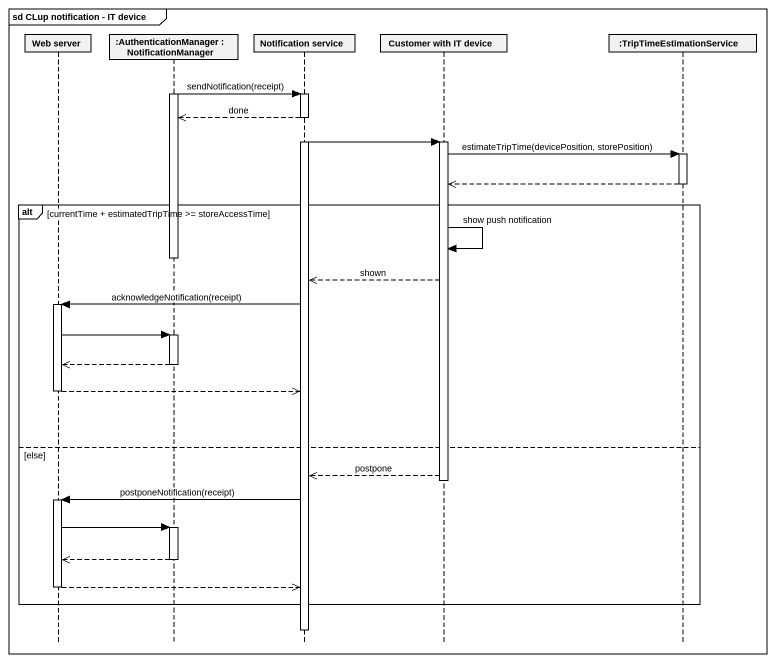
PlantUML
@startuml
mainframe sd CLup notification - IT device
hide footbox
participant "Web server" as Web_server
participant ":AuthenticationManager : NotificationManager" as AuthenticationManager
participant "Notification service" as Notification_service
participant "Customer with IT device" as Customer_with_IT_device
participant ":TripTimeEstimationService" as TripTimeEstimationService

activate AuthenticationManager
AuthenticationManager -> Notification_service : sendNotification(receipt)
activate Notification_service
Notification_service -->> AuthenticationManager : done
Notification_service -> Customer_with_IT_device
activate Customer_with_IT_device
Customer_with_IT_device -> TripTimeEstimationService : estimateTripTime(devicePosition, storePosition)
activate TripTimeEstimationService
TripTimeEstimationService -->> Customer_with_IT_device
deactivate TripTimeEstimationService
alt currentTime + estimatedTripTime >= storeAccessTime
  Customer_with_IT_device -> Customer_with_IT_device : show push notification
  deactivate AuthenticationManager
  Customer_with_IT_device -->> Notification_service : shown
  Notification_service -> Web_server : acknowledgeNotification(receipt)
  activate Web_server
  Web_server -> AuthenticationManager
  activate AuthenticationManager
  AuthenticationManager -->> Web_server
  deactivate AuthenticationManager
  Web_server -->> Notification_service
  deactivate Web_server
else else
  Customer_with_IT_device -->> Notification_service : postpone
  deactivate Customer_with_IT_device
  Notification_service -> Web_server : postponeNotification(receipt)
  activate Web_server
  Web_server -> AuthenticationManager
  activate AuthenticationManager
  AuthenticationManager -->> Web_server
  deactivate AuthenticationManager
  Web_server -->> Notification_service
  deactivate Web_server
end
deactivate Notification_service
@enduml
